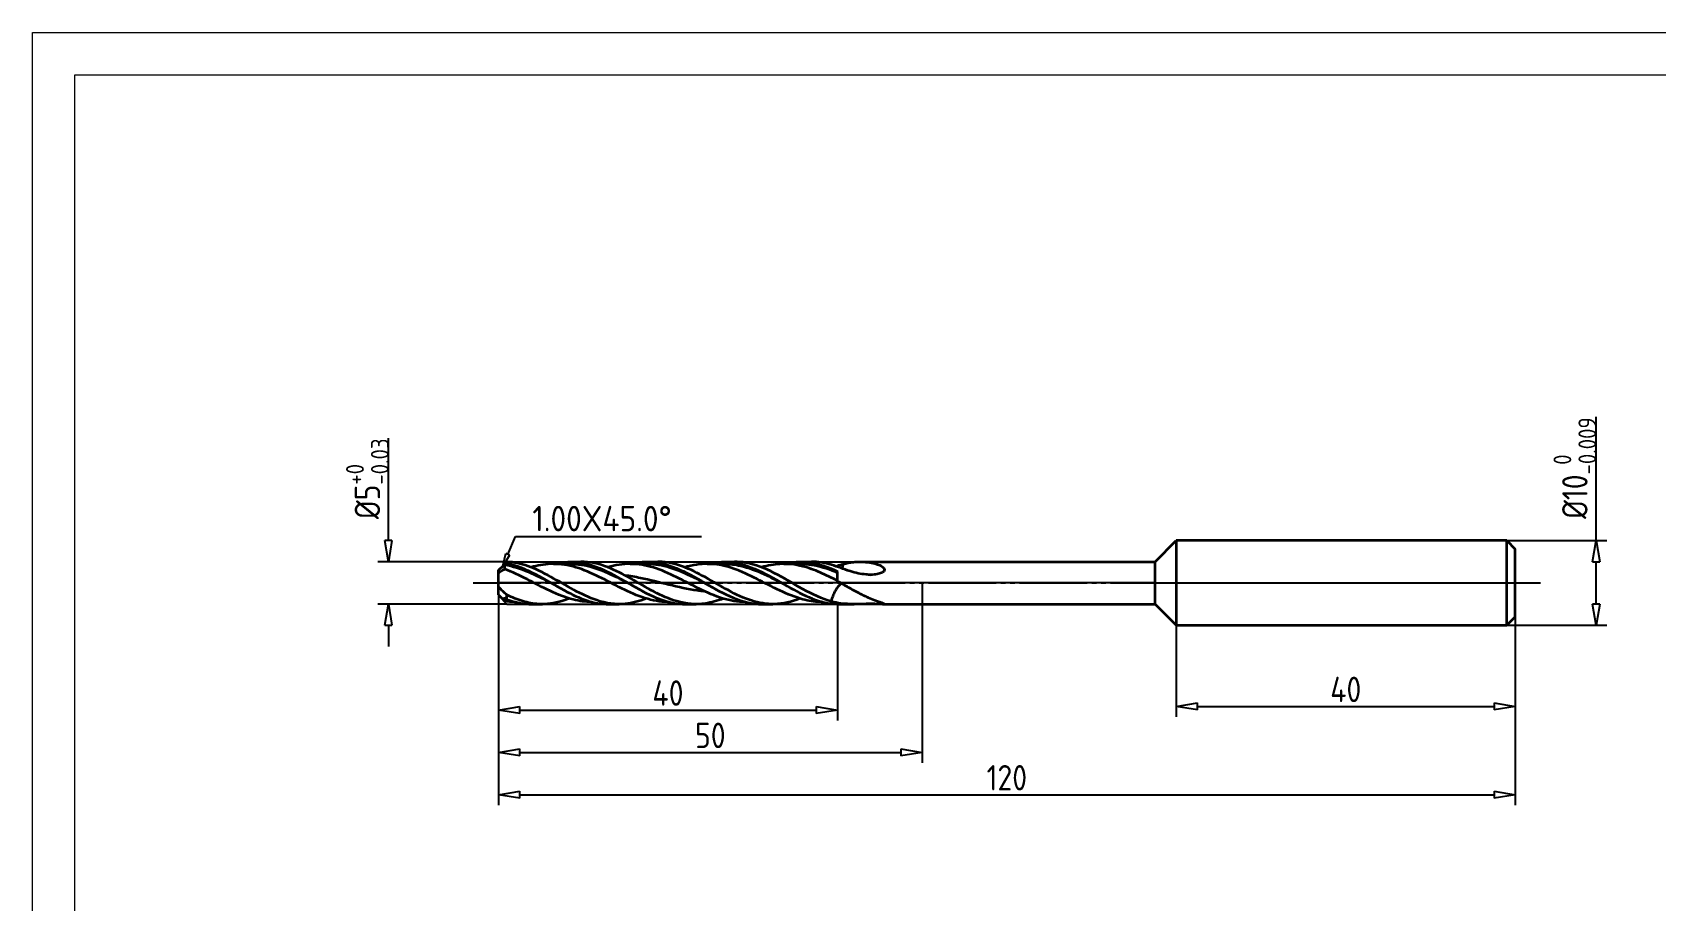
# Model space of a CAD drawing. Header units: millimetres. Extents: x 5685 to 5982, y 1650 to 1860.
# Drawn here: x 5689.6 to 5881.2, y 1753 to 1855.5 of the extents above; entities that cross this region are included whole.
import ezdxf
from ezdxf import colors
from ezdxf.entities.mleader import LeaderData, LeaderLine
from ezdxf.enums import TextEntityAlignment as Align
from ezdxf.math import Vec2, Vec3

# ---------------------------------------------------------------- set-up
doc = ezdxf.new("R2010")
doc.units = ezdxf.units.MM
doc.linetypes.add('JIS_09_08', pattern=[10.75, 8, -0.55, 0.55, -0.55, 0.55, -0.55])
for name, color, linetype in [('中心线', 2, 'JIS_09_08'), ('图框', 7, 'Continuous'), ('尺寸线', 3, 'Continuous'), ('标注', 3, 'Continuous')]:
    doc.layers.add(name, color=color, linetype=linetype)
doc.layers.add('轮廓', color=4, linetype='Continuous', lineweight=35)
doc.styles.add('ZQisocp', font='geniso.shx', dxfattribs={"height": 3})
doc.styles.add('工程字', font='gbenor.shx', dxfattribs={"bigfont": 'gbcbig.shx'})
doc.styles.add('样式 1', font='simsunb.ttf')
doc.dimstyles.new('ZQH', dxfattribs={"dimtxt": 3, "dimasz": 2.5, "dimexe": 1.25, "dimexo": 0, "dimgap": 0.5, "dimtad": 1, "dimdec": 3, "dimdsep": 46, "dimtxsty": '工程字', "dimblk": 'CLOSEDBLANK', "dimcen": -0.8, "dimclrd": 3, "dimclre": 3, "dimclrt": 3, "dimadec": 1, "dimazin": 2, "dimtfac": 1, "dimtdec": 3, "dimtofl": 0, "dimtmove": 0, "dimatfit": 3, "dimldrblk": 'CLOSEDBLANK', "dimfxl": 1, "dimtolj": 1, "dimtzin": 0, "dimarcsym": 0})

# ---------------------------------------------------------------- blocks, each defined once
blk = doc.blocks.new('TYFrameXD')
at = {"layer": '图框', "lineweight": 9}
for p, q in [((5, 5), (5, 205)), ((5, 205), (292, 205)), ((10, 10), (10, 200)), ((10, 200), (287, 200))]:
    blk.add_line(p, q, dxfattribs=at)
at = {"layer": '图框', "style": '样式 1', "flags": 1}
for tag, height, p in [('被加工材料', 1.2, (258.35, 62.06)), ('工件类型', 1.2, (258.35, 58.88)), ('刀具材料', 1.2, (258.35, 55.95)), ('冷却', 1.2, (258.35, 52.93)), ('涂层', 1.2, (258.35, 49.72)), ('孔公差', 1.2, (258.35, 46.73)), ('通孔', 1.2, (258.35, 43.61)), ('设计', 1.73, (215.5, 38.5)), ('刀具名称', 1.73, (264.42, 38.5)), ('设计日期', 1.73, (215.5, 30)), ('刀具编号', 1.73, (264.42, 30)), ('客户名称', 1.73, (264.42, 23.5)), ('审核', 1.73, (215.5, 21.8)), ('客户编号', 1.73, (264.42, 20)), ('审核日期', 1.73, (215.5, 14)), ('图号', 1.73, (264.42, 14, 30))]:
    blk.add_attdef(tag, text='', height=height, dxfattribs=at).set_placement(p, align=Align.MIDDLE_CENTER)
blk = doc.blocks.new('_ClosedBlank')
at = {"color": 0, "linetype": 'ByBlock', "lineweight": -2}
for p, q in [((-1, 0.167), (0, 0)), ((-1, 0.167), (-1, -0.167)), ((0, 0), (-1, -0.167))]:
    blk.add_line(p, q, dxfattribs=at)
blk = doc.blocks.new('*D7')
at = {"layer": 'Defpoints', "color": 0, "transparency": 16777216}
for p in [(5863.63, 1795.49), (5863.63, 1785.49), (5874.18, 1785.49)]:
    blk.add_point(p, dxfattribs=at)
at = {"layer": '尺寸线', "color": 3, "lineweight": -2, "transparency": 16777216}
for p, q in [((5874.18, 1795.49), (5874.18, 1810.12)), ((5863.63, 1795.49), (5875.43, 1795.49)), ((5874.18, 1787.99), (5874.18, 1792.99)), ((5863.63, 1785.49), (5875.43, 1785.49))]:
    blk.add_line(p, q, dxfattribs=at)
at = {"layer": '尺寸线', "color": 3, "lineweight": -2, "transparency": 16777216, "xscale": 2.5, "yscale": 2.5, "zscale": 2.5}
for p, rotation in [((5874.18, 1795.49), 90), ((5874.18, 1785.49), 270)]:
    blk.add_blockref('_ClosedBlank', p, dxfattribs=dict(at, rotation=rotation))
at = {"layer": '尺寸线', "color": 3, "transparency": 16777216, "insert": (5871.67, 1804.05), "char_height": 3, "attachment_point": 5, "rotation": 90, "style": '工程字'}
blk.add_mtext('\\A1;%%C10{\\H0.7x;\\S 0^ -0.009;}', dxfattribs=at)
blk = doc.blocks.new('*D8')
at = {"layer": 'Defpoints', "color": 0, "transparency": 16777216}
for p in [(5824.63, 1785.49), (5864.63, 1786.49), (5864.63, 1775.92)]:
    blk.add_point(p, dxfattribs=at)
at = {"layer": '尺寸线', "color": 3, "lineweight": -2, "transparency": 16777216}
for p, q in [((5824.63, 1785.49), (5824.63, 1774.67)), ((5864.63, 1786.49), (5864.63, 1774.67)), ((5827.13, 1775.92), (5862.13, 1775.92))]:
    blk.add_line(p, q, dxfattribs=at)
at = {"layer": '尺寸线', "color": 3, "lineweight": -2, "transparency": 16777216, "xscale": 2.5, "yscale": 2.5, "zscale": 2.5, "rotation": 180}
blk.add_blockref('_ClosedBlank', (5824.63, 1775.92), dxfattribs=at)
at = {"layer": '尺寸线', "color": 3, "lineweight": -2, "transparency": 16777216, "xscale": 2.5, "yscale": 2.5, "zscale": 2.5}
blk.add_blockref('_ClosedBlank', (5864.63, 1775.92), dxfattribs=at)
at = {"layer": '尺寸线', "color": 3, "transparency": 16777216, "insert": (5844.63, 1777.92), "char_height": 3, "attachment_point": 5, "style": '工程字'}
blk.add_mtext('\\A1;40', dxfattribs=at)
blk = doc.blocks.new('*D9')
at = {"layer": 'Defpoints', "color": 0, "transparency": 16777216}
for p in [(5744.63, 1787.99), (5784.63, 1787.99), (5784.63, 1775.49)]:
    blk.add_point(p, dxfattribs=at)
at = {"layer": '标注', "color": 3, "lineweight": -2, "transparency": 16777216}
for p, q in [((5744.63, 1787.99), (5744.63, 1774.24)), ((5784.63, 1787.99), (5784.63, 1774.24)), ((5747.13, 1775.49), (5782.13, 1775.49))]:
    blk.add_line(p, q, dxfattribs=at)
at = {"layer": '标注', "color": 3, "lineweight": -2, "transparency": 16777216, "xscale": 2.5, "yscale": 2.5, "zscale": 2.5, "rotation": 180}
blk.add_blockref('_ClosedBlank', (5744.63, 1775.49), dxfattribs=at)
at = {"layer": '标注', "color": 3, "lineweight": -2, "transparency": 16777216, "xscale": 2.5, "yscale": 2.5, "zscale": 2.5}
blk.add_blockref('_ClosedBlank', (5784.63, 1775.49), dxfattribs=at)
at = {"layer": '标注', "color": 3, "transparency": 16777216, "insert": (5764.63, 1777.49), "char_height": 3, "attachment_point": 5, "style": '工程字'}
blk.add_mtext('\\A1;40', dxfattribs=at)
blk = doc.blocks.new('*D10')
at = {"layer": 'Defpoints', "color": 0, "transparency": 16777216}
for p in [(5744.63, 1790.49), (5794.63, 1790.49), (5794.63, 1770.49)]:
    blk.add_point(p, dxfattribs=at)
at = {"layer": '标注', "color": 3, "lineweight": -2, "transparency": 16777216}
for p, q in [((5744.63, 1790.49), (5744.63, 1769.24)), ((5794.63, 1790.49), (5794.63, 1769.24)), ((5747.13, 1770.49), (5792.13, 1770.49))]:
    blk.add_line(p, q, dxfattribs=at)
at = {"layer": '标注', "color": 3, "lineweight": -2, "transparency": 16777216, "xscale": 2.5, "yscale": 2.5, "zscale": 2.5, "rotation": 180}
blk.add_blockref('_ClosedBlank', (5744.63, 1770.49), dxfattribs=at)
at = {"layer": '标注', "color": 3, "lineweight": -2, "transparency": 16777216, "xscale": 2.5, "yscale": 2.5, "zscale": 2.5}
blk.add_blockref('_ClosedBlank', (5794.63, 1770.49), dxfattribs=at)
at = {"layer": '标注', "color": 3, "transparency": 16777216, "insert": (5769.63, 1772.49), "char_height": 3, "attachment_point": 5, "style": '工程字'}
blk.add_mtext('\\A1;50', dxfattribs=at)
blk = doc.blocks.new('*D11')
at = {"layer": 'Defpoints', "color": 0, "transparency": 16777216}
for p in [(5744.63, 1790.49), (5864.63, 1790.49), (5864.63, 1765.49)]:
    blk.add_point(p, dxfattribs=at)
at = {"layer": '标注', "color": 3, "lineweight": -2, "transparency": 16777216}
for p, q in [((5744.63, 1790.49), (5744.63, 1764.24)), ((5864.63, 1790.49), (5864.63, 1764.24)), ((5747.13, 1765.49), (5862.13, 1765.49))]:
    blk.add_line(p, q, dxfattribs=at)
at = {"layer": '标注', "color": 3, "lineweight": -2, "transparency": 16777216, "xscale": 2.5, "yscale": 2.5, "zscale": 2.5, "rotation": 180}
blk.add_blockref('_ClosedBlank', (5744.63, 1765.49), dxfattribs=at)
at = {"layer": '标注', "color": 3, "lineweight": -2, "transparency": 16777216, "xscale": 2.5, "yscale": 2.5, "zscale": 2.5}
blk.add_blockref('_ClosedBlank', (5864.63, 1765.49), dxfattribs=at)
at = {"layer": '标注', "color": 3, "transparency": 16777216, "insert": (5804.63, 1767.49), "char_height": 3, "attachment_point": 5, "style": '工程字'}
blk.add_mtext('\\A1;120', dxfattribs=at)
blk = doc.blocks.new('*D12')
at = {"layer": 'Defpoints', "color": 0, "transparency": 16777216}
for p in [(5745.63, 1792.99), (5731.63, 1787.99), (5745.63, 1787.99)]:
    blk.add_point(p, dxfattribs=at)
at = {"layer": '标注', "color": 3, "lineweight": -2, "transparency": 16777216}
for p, q in [((5731.63, 1795.49), (5731.63, 1807.59)), ((5745.63, 1792.99), (5730.38, 1792.99)), ((5745.63, 1787.99), (5730.38, 1787.99)), ((5731.63, 1785.49), (5731.63, 1782.99))]:
    blk.add_line(p, q, dxfattribs=at)
at = {"layer": '标注', "color": 3, "lineweight": -2, "transparency": 16777216, "xscale": 2.5, "yscale": 2.5, "zscale": 2.5}
for p, rotation in [((5731.63, 1792.99), 270), ((5731.63, 1787.99), 90)]:
    blk.add_blockref('_ClosedBlank', p, dxfattribs=dict(at, rotation=rotation))
at = {"layer": '标注', "color": 3, "transparency": 16777216, "insert": (5729.16, 1802.79), "char_height": 3, "attachment_point": 5, "rotation": 90, "style": '工程字'}
blk.add_mtext('\\A1;%%C5{\\H0.7x;\\S+0^ -0.03;}', dxfattribs=at)

msp = doc.modelspace()

# ---------------------------------------------------------------- linework, layer by layer
at = {"color": 2}
msp.add_lwpolyline([(5744.6258, 1790.4912), (5744.6258, 1791.9912), (5745.6258, 1792.9912), (5822.1258, 1792.9912), (5822.1258, 1790.4912)], close=True, dxfattribs=at)
at = {"color": 2, "extrusion": (0, -1.22465e-16, -1)}
msp.add_lwpolyline([(-5744.6258, 1790.4912), (-5744.6258, 1788.9912), (-5745.6258, 1787.9912), (-5822.1258, 1787.9912), (-5822.1258, 1790.4912)], close=True, dxfattribs=at)
at = {"layer": '中心线'}
for p, q in [((5741.6258, 1790.4912), (5867.6258, 1790.4912)), ((5822.5671, 1790.4912), (5866.3681, 1790.4912))]:
    msp.add_line(p, q, dxfattribs=at)
at = {"layer": '轮廓'}
for p, q in [((5822.1258, 1792.9912), (5824.6258, 1795.4912)), ((5824.6258, 1795.4912), (5824.6258, 1785.4912)), ((5863.6258, 1795.4912), (5824.6258, 1795.4912)), ((5863.6258, 1795.4912), (5864.6258, 1794.4912)), ((5863.6258, 1785.4912), (5863.6258, 1795.4912)), ((5864.6258, 1786.4912), (5864.6258, 1794.4912)), ((5822.1258, 1787.9912), (5824.6258, 1785.4912)), ((5824.6258, 1785.4912), (5863.6258, 1785.4912)), ((5864.6258, 1786.4912), (5863.6258, 1785.4912))]:
    msp.add_line(p, q, dxfattribs=at)
at = {"layer": '轮廓', "lineweight": 35}
for p, q in [((5744.6258, 1791.9912), (5745.2022, 1792.5677)), ((5744.6258, 1791.6421), (5744.6258, 1791.9912)), ((5745.6258, 1792.8263), (5745.6258, 1792.9833)), ((5751.1147, 1792.7412), (5753.113, 1792.7412)), ((5753.113, 1792.9912), (5754.3494, 1792.9912)), ((5760.1837, 1792.7412), (5762.182, 1792.7412)), ((5762.182, 1792.9912), (5763.4184, 1792.9912)), ((5769.2528, 1792.7412), (5771.251, 1792.7412)), ((5771.251, 1792.9912), (5772.4874, 1792.9912)), ((5778.3218, 1792.7412), (5780.32, 1792.7412)), ((5780.32, 1792.9912), (5781.5564, 1792.9912)), ((5784.6258, 1790.7352), (5784.6258, 1791.8538)), ((5787.2935, 1792.9912), (5822.1258, 1792.9912)), ((5788.2439, 1791.4702), (5788.5381, 1791.4628)), ((5822.1258, 1787.9912), (5822.1258, 1792.9912)), ((5744.6258, 1789.0827), (5744.6258, 1790.0634)), ((5745.6258, 1788.5503), (5745.6258, 1789.0727)), ((5746.6255, 1788.2412), (5746.5802, 1788.2412)), ((5748.5785, 1787.9912), (5749.8149, 1787.9912)), ((5755.6945, 1788.2412), (5755.6492, 1788.2412)), ((5757.6475, 1787.9912), (5758.8839, 1787.9912)), ((5764.7635, 1788.2412), (5764.7182, 1788.2412)), ((5766.7165, 1787.9912), (5767.9529, 1787.9912)), ((5773.8325, 1788.2412), (5773.7873, 1788.2412)), ((5775.7855, 1787.9912), (5777.0219, 1787.9912)), ((5782.9015, 1788.2412), (5782.8563, 1788.2412)), ((5784.6258, 1787.9912), (5784.6258, 1787.9947)), ((5784.6258, 1787.9912), (5786.6002, 1787.9912)), ((5789.9548, 1787.9912), (5822.1258, 1787.9912))]:
    msp.add_line(p, q, dxfattribs=at)
for points, knots in [([(5751.16, 1792.7412), (5751.5607, 1792.8421), (5751.963, 1792.9144), (5753.5088, 1793.0667), (5754.6049, 1792.9191), (5756.8812, 1792.169), (5757.9774, 1791.596), (5760.2537, 1790.3041), (5761.3499, 1789.6359), (5763.3992, 1788.6556), (5764.2884, 1788.3236), (5765.7112, 1788.0417), (5766.2143, 1787.9913), (5766.7165, 1787.9913)], [6.47327763, 6.47327763, 6.47327763, 6.47327763, 7.88539419, 7.88539419, 11.82809128, 11.82809128, 15.77078838, 15.77078838, 19.71348547, 19.71348547, 22.86985795, 22.86985795, 24.64211234, 24.64211234, 24.64211234, 24.64211234]), ([(5744.6258, 1791.6421), (5744.6672, 1791.6807), (5744.7106, 1791.7186), (5744.8961, 1791.8698), (5745.0464, 1791.9688), (5745.2598, 1792.0678), (5745.3184, 1792.0905), (5745.3758, 1792.108)], [5.98511139, 5.98511139, 5.98511139, 5.98511139, 6.25887061, 6.25887061, 7.11229872, 7.11229872, 7.44453324, 7.44453324, 7.44453324, 7.44453324]), ([(5744.6258, 1790.0634), (5744.6258, 1790.1826), (5744.6258, 1790.3171), (5744.6258, 1790.6858), (5744.6258, 1790.9354), (5744.6258, 1791.3331), (5744.6258, 1791.4801), (5744.6258, 1791.6304), (5744.6258, 1791.6363), (5744.6258, 1791.6421)], [0.15897579, 0.15897579, 0.15897579, 0.15897579, 0.64252802, 0.64252802, 1.40201488, 1.40201488, 1.8391352, 1.8391352, 1.85692441, 1.85692441, 1.85692441, 1.85692441]), ([(5745.6258, 1792.9833), (5745.5611, 1792.9204), (5745.4945, 1792.8557), (5745.3522, 1792.7165), (5745.2769, 1792.6424), (5745.2023, 1792.5677)], [1.461114582, 1.461114582, 1.461114582, 1.461114582, 1.704614528, 1.704614528, 1.967956098, 1.967956098, 1.967956098, 1.967956098]), ([(5745.3758, 1792.6356), (5745.4597, 1792.7024), (5745.543, 1792.766), (5745.6258, 1792.8262), (5745.6258, 1792.8263), (5745.6258, 1792.8263)], [0, 0, 0, 0, 0.379248606, 0.379248606, 0.379308264, 0.379308264, 0.379308264, 0.379308264]), ([(5745.3758, 1792.108), (5745.3758, 1792.1636), (5745.3758, 1792.2161), (5745.3758, 1792.4295), (5745.3758, 1792.5549), (5745.3758, 1792.6356)], [0.55997641, 0.55997641, 0.55997641, 0.55997641, 0.80042818, 0.80042818, 1.60085636, 1.60085636, 1.60085636, 1.60085636]), ([(5745.3758, 1792.6356), (5746.3038, 1792.4897), (5747.2317, 1792.1915), (5748.1597, 1791.7991), (5749.0551, 1791.4206), (5749.9504, 1790.9564), (5750.8458, 1790.4912)], [0.1732049, 0.1732049, 0.1732049, 0.1732049, 0.81612274, 0.81612274, 0.81612274, 1.4364408, 1.4364408, 1.4364408, 1.4364408]), ([(5755.6492, 1788.2412), (5754.9094, 1788.2412), (5754.1789, 1788.3398), (5752.5225, 1788.7612), (5751.6333, 1789.1175), (5749.8109, 1789.9771), (5748.9217, 1790.4588), (5747.1218, 1791.3766), (5746.2569, 1791.7896), (5745.3758, 1792.108)], [32.90083453, 32.90083453, 32.90083453, 32.90083453, 35.42025046, 35.42025046, 38.50074721, 38.50074721, 41.58124396, 41.58124396, 44.58612485, 44.58612485, 44.58612485, 44.58612485]), ([(5762.0861, 1788.6443), (5761.2552, 1788.3211), (5760.4354, 1788.1039), (5758.4544, 1787.9176), (5757.3583, 1788.0703), (5755.3089, 1788.7531), (5754.4197, 1789.1847), (5752.5974, 1790.1803), (5751.7082, 1790.7193), (5749.8858, 1791.7254), (5748.9966, 1792.1673), (5747.2601, 1792.7723), (5746.4512, 1792.9453), (5745.6258, 1792.9833)], [25.47658363, 25.47658363, 25.47658363, 25.47658363, 28.39627887, 28.39627887, 32.33897607, 32.33897607, 35.49534859, 35.49534859, 38.65172111, 38.65172111, 41.80809363, 41.80809363, 44.66723097, 44.66723097, 44.66723097, 44.66723097]), ([(5745.6258, 1792.8263), (5746.7639, 1792.5915), (5747.86, 1792.124), (5750.1363, 1790.9277), (5751.2325, 1790.2457), (5753.2818, 1789.1352), (5754.171, 1788.711), (5755.9493, 1788.1377), (5756.792, 1787.9913), (5757.6475, 1787.9912)], [0.00013857, 0.00013857, 0.00013857, 0.00013857, 3.94269709, 3.94269709, 7.88539419, 7.88539419, 11.04176667, 11.04176667, 14.04552344, 14.04552344, 14.04552344, 14.04552344]), ([(5764.7183, 1788.2412), (5764.5726, 1788.2412), (5764.4265, 1788.245), (5763.3687, 1788.3006), (5762.4795, 1788.4959), (5760.6571, 1789.1256), (5759.7679, 1789.5441), (5757.9456, 1790.4688), (5757.0564, 1790.9518), (5755.234, 1791.8205), (5754.3448, 1792.1846), (5752.5225, 1792.6678), (5751.6333, 1792.7748), (5749.9689, 1792.6965), (5749.2307, 1792.5601), (5748.4827, 1792.3382)], [22.60247263, 22.60247263, 22.60247263, 22.60247263, 23.09826345, 23.09826345, 26.1787602, 26.1787602, 29.25925696, 29.25925696, 32.33975371, 32.33975371, 35.42025046, 35.42025046, 38.50074721, 38.50074721, 41.04724445, 41.04724445, 41.04724445, 41.04724445]), ([(5753.113, 1792.7407), (5753.3179, 1792.741), (5753.5227, 1792.7336), (5753.7276, 1792.7186), (5754.6555, 1792.6504), (5755.5835, 1792.4239), (5756.5115, 1792.0831), (5757.4394, 1791.7423), (5758.3674, 1791.2892), (5759.2954, 1790.812), (5759.5019, 1790.7058), (5759.7083, 1790.5985), (5759.9148, 1790.4913)], [1.96003955, 1.96003955, 1.96003955, 1.96003955, 2.10195841, 2.10195841, 2.10195841, 2.74487625, 2.74487625, 2.74487625, 3.38779409, 3.38779409, 3.38779409, 3.53083587, 3.53083587, 3.53083587, 3.53083587]), ([(5771.1551, 1788.6443), (5770.4526, 1788.3709), (5769.7575, 1788.1733), (5767.9109, 1787.9063), (5766.8148, 1787.999), (5764.7654, 1788.5928), (5763.8762, 1788.9937), (5762.0539, 1789.9549), (5761.1647, 1790.491), (5759.3423, 1791.5206), (5758.4531, 1791.9883), (5756.4639, 1792.7604), (5755.4235, 1792.9912), (5754.3494, 1792.9912)], [14.90047136, 14.90047136, 14.90047136, 14.90047136, 17.35451195, 17.35451195, 21.29720915, 21.29720915, 24.45358167, 24.45358167, 27.60995419, 27.60995419, 30.76632671, 30.76632671, 34.5008816, 34.5008816, 34.5008816, 34.5008816]), ([(5773.7873, 1788.2412), (5773.3315, 1788.2412), (5772.8758, 1788.2786), (5771.5033, 1788.5009), (5770.6141, 1788.7868), (5768.7918, 1789.5533), (5767.9025, 1790.0147), (5766.0802, 1790.9616), (5765.191, 1791.4234), (5763.3687, 1792.1914), (5762.4795, 1792.4784), (5760.6571, 1792.776), (5759.7679, 1792.7792), (5758.4183, 1792.5676), (5757.9849, 1792.4667), (5757.5516, 1792.3382)], [12.29712916, 12.29712916, 12.29712916, 12.29712916, 13.8567732, 13.8567732, 16.93726995, 16.93726995, 20.0177667, 20.0177667, 23.09826345, 23.09826345, 26.1787602, 26.1787602, 29.25925696, 29.25925696, 30.74169652, 30.74169652, 30.74169652, 30.74169652]), ([(5759.507, 1791.417), (5760.1321, 1791.3392), (5760.7572, 1791.2331), (5761.3822, 1791.1065), (5762.4993, 1790.8802), (5763.6164, 1790.5909), (5764.7335, 1790.3182), (5765.8506, 1790.0454), (5766.9677, 1789.7923), (5768.0848, 1789.6284), (5768.36, 1789.588), (5768.6351, 1789.5532), (5768.9103, 1789.5242)], [3.66761124, 3.66761124, 3.66761124, 3.66761124, 4.10066664, 4.10066664, 4.10066664, 4.87461199, 4.87461199, 4.87461199, 5.64855735, 5.64855735, 5.64855735, 5.83920606, 5.83920606, 5.83920606, 5.83920606]), ([(5760.2291, 1792.7411), (5760.98, 1792.9301), (5761.7246, 1793.0161), (5763.3992, 1792.9478), (5764.2884, 1792.746), (5766.3377, 1791.9866), (5767.4339, 1791.3827), (5769.7102, 1790.0744), (5770.8063, 1789.4214), (5773.0827, 1788.4026), (5774.1788, 1788.0768), (5775.4739, 1787.9961), (5775.63, 1787.9912), (5775.7856, 1787.9912)], [17.06887327, 17.06887327, 17.06887327, 17.06887327, 19.71348547, 19.71348547, 22.86985795, 22.86985795, 26.81255505, 26.81255505, 30.75525214, 30.75525214, 34.69794924, 34.69794924, 35.24154801, 35.24154801, 35.24154801, 35.24154801]), ([(5762.182, 1792.7412), (5763.0758, 1792.7409), (5763.9695, 1792.593), (5764.8632, 1792.3235), (5765.7912, 1792.0436), (5766.7192, 1791.6342), (5767.6471, 1791.1748), (5768.0927, 1790.9542), (5768.5382, 1790.7227), (5768.9838, 1790.4912)], [4.05443461, 4.05443461, 4.05443461, 4.05443461, 4.67362976, 4.67362976, 4.67362976, 5.3165476, 5.3165476, 5.3165476, 5.62523094, 5.62523094, 5.62523094, 5.62523094]), ([(5780.2242, 1788.6443), (5779.2037, 1788.2473), (5778.2108, 1788.0151), (5776.2725, 1787.9733), (5775.3833, 1788.1201), (5773.561, 1788.7044), (5772.6718, 1789.1274), (5770.8494, 1790.1136), (5769.9602, 1790.6522), (5768.1379, 1791.6661), (5767.2487, 1792.1159), (5765.4263, 1792.7727), (5764.5371, 1792.9631), (5763.5567, 1792.9903), (5763.4875, 1792.9912), (5763.4184, 1792.9912)], [4.32737404, 4.32737404, 4.32737404, 4.32737404, 7.88539439, 7.88539439, 11.04176691, 11.04176691, 14.19813943, 14.19813943, 17.35451195, 17.35451195, 20.51088447, 20.51088447, 23.66725699, 23.66725699, 23.9073519, 23.9073519, 23.9073519, 23.9073519]), ([(5782.8563, 1788.2412), (5782.7668, 1788.2412), (5782.6772, 1788.2427), (5781.9049, 1788.2676), (5781.2317, 1788.3729), (5779.638, 1788.7936), (5778.7487, 1789.1568), (5776.9264, 1790.0245), (5776.0372, 1790.5074), (5774.2149, 1791.4326), (5773.3256, 1791.8518), (5771.5033, 1792.4834), (5770.6141, 1792.6799), (5768.7918, 1792.7782), (5767.9025, 1792.6775), (5766.8674, 1792.4092), (5766.7439, 1792.3748), (5766.6206, 1792.3382)], [2.00421433, 2.00421433, 2.00421433, 2.00421433, 2.30764147, 2.30764147, 4.61528294, 4.61528294, 7.69577969, 7.69577969, 10.77627645, 10.77627645, 13.8567732, 13.8567732, 16.93726995, 16.93726995, 20.0177667, 20.0177667, 20.43681185, 20.43681185, 20.43681185, 20.43681185]), ([(5769.2981, 1792.7412), (5770.1815, 1792.9634), (5771.05, 1793.0416), (5773.0827, 1792.8544), (5774.1788, 1792.498), (5776.4551, 1791.4375), (5777.5513, 1790.775), (5779.6884, 1789.5544), (5780.6586, 1789.0304), (5782.6566, 1788.254), (5783.6268, 1788.0252), (5784.6258, 1787.9947)], [27.65662512, 27.65662512, 27.65662512, 27.65662512, 30.75525214, 30.75525214, 34.69794924, 34.69794924, 38.64064633, 38.64064633, 42.1011907, 42.1011907, 45.56173507, 45.56173507, 45.56173507, 45.56173507]), ([(5771.251, 1792.7405), (5771.9057, 1792.7399), (5772.5603, 1792.6628), (5773.215, 1792.5137), (5774.143, 1792.3025), (5775.0709, 1791.9478), (5775.9989, 1791.5189), (5776.6835, 1791.2024), (5777.3682, 1790.8468), (5778.0528, 1790.4911)], [6.14882978, 6.14882978, 6.14882978, 6.14882978, 6.60238327, 6.60238327, 6.60238327, 7.24530111, 7.24530111, 7.24530111, 7.71962611, 7.71962611, 7.71962611, 7.71962611]), ([(5783.9286, 1788.2965), (5782.7905, 1788.6112), (5781.6943, 1789.1409), (5779.418, 1790.3993), (5778.3219, 1791.0785), (5776.0455, 1792.2404), (5774.9494, 1792.6775), (5773.3664, 1792.9526), (5772.9269, 1792.9912), (5772.4874, 1792.9912)], [0, 0, 0, 0, 3.9426972, 3.9426972, 7.88539439, 7.88539439, 11.82809159, 11.82809159, 13.36893934, 13.36893934, 13.36893934, 13.36893934]), ([(5784.6258, 1790.7493), (5783.9432, 1791.1016), (5783.27, 1791.4394), (5781.9049, 1792.0305), (5781.2317, 1792.2756), (5779.638, 1792.683), (5778.7487, 1792.78), (5777.1151, 1792.6853), (5776.4064, 1792.5508), (5775.6897, 1792.3382)], [0, 0, 0, 0, 2.30764147, 2.30764147, 4.61528294, 4.61528294, 7.69577969, 7.69577969, 10.13833744, 10.13833744, 10.13833744, 10.13833744]), ([(5778.367, 1792.7412), (5778.4742, 1792.7682), (5778.5816, 1792.7931), (5779.6884, 1793.0281), (5780.6586, 1793.0482), (5782.6566, 1792.6975), (5783.6268, 1792.3374), (5784.6258, 1791.8538)], [38.26713858, 38.26713858, 38.26713858, 38.26713858, 38.64064633, 38.64064633, 42.1011907, 42.1011907, 45.56173507, 45.56173507, 45.56173507, 45.56173507]), ([(5780.32, 1792.7402), (5780.7356, 1792.7404), (5781.1512, 1792.7099), (5781.5667, 1792.6486), (5782.4947, 1792.5117), (5783.4227, 1792.2216), (5784.3507, 1791.8348), (5784.4424, 1791.7966), (5784.5341, 1791.7575), (5784.6258, 1791.7175)], [8.243224855, 8.243224855, 8.243224855, 8.243224855, 8.531136781, 8.531136781, 8.531136781, 9.174054618, 9.174054618, 9.174054618, 9.23759489, 9.23759489, 9.23759489, 9.23759489]), ([(5788.5381, 1791.4628), (5788.3732, 1791.4628), (5788.1989, 1791.4701), (5787.4025, 1791.5376), (5786.77, 1791.6781), (5785.3522, 1792.1188), (5784.6757, 1792.4007), (5783.9286, 1792.6253)], [9.19435205, 9.19435205, 9.19435205, 9.19435205, 9.67504775, 9.67504775, 11.29759046, 11.29759046, 13.22130915, 13.22130915, 13.22130915, 13.22130915]), ([(5785.2027, 1792.1911), (5785.2597, 1792.3515), (5785.3012, 1792.5363), (5785.3227, 1792.7287), (5785.323, 1792.731)], [0.940381944, 0.940381944, 0.940381944, 0.940381944, 1.346396852, 1.351369544, 1.351369544, 1.351369544, 1.351369544]), ([(5785.323, 1792.731), (5785.7238, 1792.8338), (5786.1139, 1792.9081), (5786.7287, 1792.9729), (5786.9417, 1792.986), (5787.3302, 1792.9932), (5787.5057, 1792.9903), (5787.8747, 1792.9712), (5788.0694, 1792.9536), (5788.5312, 1792.8928), (5788.8049, 1792.841), (5789.4892, 1792.6557), (5789.823, 1792.5048), (5790.0695, 1792.2868), (5790.1238, 1792.2241), (5790.1705, 1792.1123), (5790.179, 1792.0678), (5790.1699, 1791.9831), (5790.1567, 1791.9456), (5790.1104, 1791.8692), (5790.0764, 1791.8327), (5789.9762, 1791.7493), (5789.9012, 1791.7072), (5789.6884, 1791.6116), (5789.5158, 1791.5615), (5789.0925, 1791.4857), (5788.83, 1791.4628), (5788.5381, 1791.4628)], [0, 0, 0, 0, 1.38864859, 1.38864859, 2.1240924, 2.1240924, 2.72701929, 2.72701929, 3.39534627, 3.39534627, 4.32911013, 4.32911013, 5.86220853, 5.86220853, 6.35017774, 6.35017774, 6.64182396, 6.64182396, 6.88491263, 6.88491263, 7.15735461, 7.15735461, 7.58128844, 7.58128844, 8.34342741, 8.34342741, 9.19435205, 9.19435205, 9.19435205, 9.19435205]), ([(5745.6258, 1789.0727), (5745.488, 1789.1872), (5745.3529, 1789.3094), (5745.1016, 1789.5488), (5744.9717, 1789.6795), (5744.776, 1789.8897), (5744.6988, 1789.976), (5744.6258, 1790.0634)], [1.48399697, 1.48399697, 1.48399697, 1.48399697, 2.0603813, 2.0603813, 2.65689485, 2.65689485, 3.0280188, 3.0280188, 3.0280188, 3.0280188]), ([(5783.9286, 1788.2965), (5783.9398, 1788.3663), (5783.9905, 1788.6021), (5784.1567, 1789.076), (5784.4179, 1789.5975), (5784.7412, 1790.1015), (5784.9874, 1790.3617), (5785.1217, 1790.4265), (5785.1479, 1790.4347)], [0.68307435, 0.68307435, 0.68307435, 0.68307435, 0.8975979, 1.34639685, 1.7951958, 2.0943951, 2.6927937, 2.8538203, 2.8538203, 2.8538203, 2.8538203]), ([(5785.323, 1790.3331), (5785.7238, 1790.1022), (5786.1139, 1789.8726), (5786.7287, 1789.5336), (5786.9417, 1789.4201), (5787.3302, 1789.2218), (5787.5057, 1789.1356), (5787.8747, 1788.9611), (5788.0694, 1788.8732), (5788.5312, 1788.6733), (5788.8049, 1788.5625), (5789.4892, 1788.2987), (5789.823, 1788.1837), (5790.0695, 1788.0855), (5790.1238, 1788.0621), (5790.1705, 1788.0318), (5790.179, 1788.0219), (5790.1699, 1788.0075), (5790.1567, 1788.0026), (5790.1104, 1787.9952), (5790.0764, 1787.9932), (5789.9762, 1787.9905), (5789.9012, 1787.9912), (5789.6884, 1787.9946), (5789.5158, 1787.9992), (5788.9664, 1788.0096), (5788.521, 1788.0129), (5787.4025, 1788.0011), (5786.77, 1787.9807), (5785.3522, 1788.0153), (5784.6757, 1788.09), (5783.9286, 1788.2965)], [0, 0, 0, 0, 1.38864859, 1.38864859, 2.1240924, 2.1240924, 2.72701929, 2.72701929, 3.39534627, 3.39534627, 4.32911013, 4.32911013, 5.86220853, 5.86220853, 6.35017774, 6.35017774, 6.64182396, 6.64182396, 6.88491263, 6.88491263, 7.15735461, 7.15735461, 7.58128844, 7.58128844, 8.34342741, 8.34342741, 9.67504775, 9.67504775, 11.29759046, 11.29759046, 13.22130915, 13.22130915, 13.22130915, 13.22130915]), ([(5744.6258, 1789.0827), (5744.6733, 1789.0422), (5744.7236, 1788.9978), (5744.9188, 1788.8179), (5745.0707, 1788.663), (5745.2764, 1788.4389), (5745.3265, 1788.3831), (5745.3758, 1788.3277)], [5.16357185, 5.16357185, 5.16357185, 5.16357185, 5.42458672, 5.42458672, 6.13662539, 6.13662539, 6.3718735, 6.3718735, 6.3718735, 6.3718735]), ([(5745.3758, 1788.3277), (5745.3758, 1788.3675), (5745.3758, 1788.4207), (5745.3758, 1788.5781), (5745.3758, 1788.6933), (5745.3758, 1788.8291)], [0.16912657, 0.16912657, 0.16912657, 0.16912657, 0.60454965, 0.60454965, 1.20909929, 1.20909929, 1.20909929, 1.20909929]), ([(5745.3758, 1788.8291), (5745.4597, 1788.7377), (5745.543, 1788.6447), (5745.6258, 1788.5503), (5745.6258, 1788.5503), (5745.6258, 1788.5503)], [0, 0, 0, 0, 0.379248606, 0.379248606, 0.379308264, 0.379308264, 0.379308264, 0.379308264]), ([(5753.0172, 1788.6442), (5752.7191, 1788.5282), (5752.4202, 1788.4251), (5751.2077, 1788.0699), (5750.3185, 1787.9528), (5748.7746, 1788.0366), (5748.1493, 1788.1503), (5746.8838, 1788.5201), (5746.2585, 1788.7719), (5745.6258, 1789.0727)], [36.035321, 36.035321, 36.035321, 36.035321, 37.07907175, 37.07907175, 40.23544427, 40.23544427, 42.42733596, 42.42733596, 44.61922764, 44.61922764, 44.61922764, 44.61922764])]:
    msp.add_open_spline(points, degree=3, knots=knots, dxfattribs=at)
for points in [[(5783.9286, 1792.6253), (5783.1269, 1792.8664), (5782.3459, 1792.9911), (5781.5565, 1792.9912)], [(5784.6258, 1792.524), (5784.8573, 1792.6018), (5785.0894, 1792.6711), (5785.323, 1792.731)], [(5784.6258, 1792.524), (5784.6258, 1792.4803), (5784.6258, 1792.4378), (5784.6258, 1792.3964)], [(5784.6258, 1790.7352), (5784.8575, 1790.602), (5785.0896, 1790.4676), (5785.323, 1790.3331)], [(5746.5802, 1788.2412), (5746.1796, 1788.2412), (5745.7794, 1788.2701), (5745.3758, 1788.3277)], [(5745.6258, 1788.5503), (5746.6234, 1788.1872), (5747.5888, 1787.9912), (5748.5785, 1787.9912)]]:
    msp.add_open_spline(points, degree=3, dxfattribs=at)

# ---------------------------------------------------------------- block references
at = {"color": 0}
msp.add_blockref('TYFrameXD', (5684.6258, 1650.4912), dxfattribs=at)

# ---------------------------------------------------------------- dimensions: what is measured, and where the dimension line sits
at = {"layer": '尺寸线'}
dim = msp.add_linear_dim(base=(5874.1847, 1785.4912), p1=(5863.6258, 1795.4912), p2=(5863.6258, 1785.4912), angle=90, text='%%C<>{\\H0.7x;\\S 0^ -0.009;}', dimstyle='ZQH', dxfattribs=at)
dim.commit()
dim.dimension.update_dxf_attribs({"geometry": '*D7', "text_midpoint": (5874.1847, 1804.0539), "dimtype": 128})
dim = msp.add_linear_dim(base=(5864.6258, 1775.9211), p1=(5824.6258, 1785.4912), p2=(5864.6258, 1786.4912), dimstyle='ZQH', dxfattribs=at)
dim.commit()
dim.dimension.update_dxf_attribs({"geometry": '*D8', "text_midpoint": (5844.6258, 1775.9211), "dimtype": 128})
at = {"layer": '标注'}
dim = msp.add_linear_dim(base=(5731.6258, 1787.9912), p1=(5745.6258, 1792.9912), p2=(5745.6258, 1787.9912), angle=89.999998, text='%%C<>{\\H0.7x;\\S+0^ -0.03;}', dimstyle='ZQH', dxfattribs=at)
dim.commit()
dim.dimension.update_dxf_attribs({"geometry": '*D12', "text_midpoint": (5731.6258, 1802.79), "dimtype": 128})
for base, p2, picture, middle in [((5794.6258, 1770.4912), (5794.6258, 1790.4912), '*D10', (5769.6258, 1772.4912)), ((5864.6258, 1765.4912), (5864.6258, 1790.4912), '*D11', (5804.6258, 1767.4912))]:
    dim = msp.add_linear_dim(base=base, p1=(5744.6258, 1790.4912), p2=p2, dimstyle='ZQH', dxfattribs=at)
    dim.commit()
    dim.dimension.update_dxf_attribs({"geometry": picture, "text_midpoint": middle})
at = {"layer": '标注', "color": 3}
dim = msp.add_linear_dim(base=(5784.6258, 1775.4912), p1=(5744.6258, 1787.9912), p2=(5784.6258, 1787.9912), dimstyle='ZQH', dxfattribs=at)
dim.commit()
dim.dimension.update_dxf_attribs({"geometry": '*D9', "text_midpoint": (5764.6258, 1777.4912)})

# ---------------------------------------------------------------- leaders
at = {"layer": '标注'}
ml = msp.add_multileader_mtext('Standard', dxfattribs=at)
ml.set_content('1.00X45.0°', color=3, style='ZQisocp')
ml.set_leader_properties(color=3)
ml.set_arrow_properties(name='CLOSEDBLANK')
ml.build(insert=Vec2(0, 0))
ml.multileader.update_dxf_attribs({"has_dogleg": 0, "text_left_attachment_type": 6, "text_right_attachment_type": 6, "dogleg_length": 0, "arrow_head_size": 1.5})
ctx = ml.context
ctx.base_point, ctx.char_height, ctx.arrow_head_size, ctx.plane_origin = Vec3(5746.6258, 1795.9912), 3, 1.5, Vec3(5744.6258, 1790.4912)
ctx.left_attachment, ctx.right_attachment = 6, 6
notes = []
notes.append((ctx, [(0, (1, 1, 0), (5746.6258, 1795.9912), (1, 0), 0, [(0, [(5745.1258, 1792.4912)], 0, [])])]))
ctx.mtext.insert, ctx.mtext.line_spacing_factor, ctx.mtext.line_spacing_style, ctx.mtext.flow_direction = Vec3(5748.6258, 1799.5912), 0.8, 2, 5
for ctx, leaders in notes:
    for number, flags, end, landing, length, lines in leaders:
        leader = LeaderData()
        leader.index, (leader.has_last_leader_line, leader.has_dogleg_vector, leader.attachment_direction) = number, flags
        leader.last_leader_point, leader.dogleg_vector, leader.dogleg_length = Vec3(end), Vec3(landing), length
        for number, points, colour, breaks in lines:
            line = LeaderLine()
            line.index, line.vertices, line.color, line.breaks = number, Vec3.list(points), colors.encode_raw_color(colour), breaks
            leader.lines.append(line)
        ctx.leaders.append(leader)

doc.saveas('drawing.dxf')
